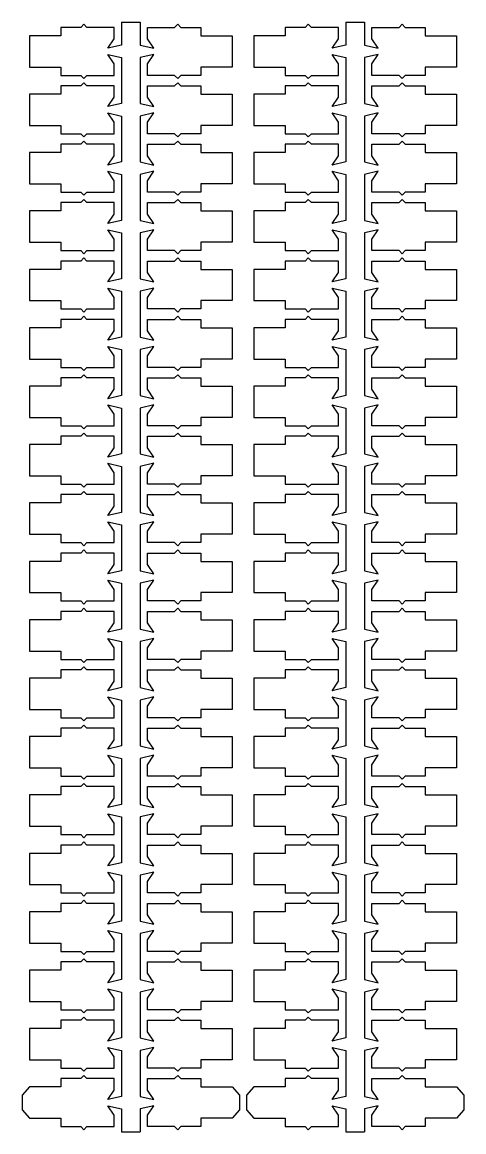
# Model space of a CAD drawing. Extents: x 0 to 42, y 0 to 106.
import ezdxf

# ---------------------------------------------------------------- set-up
doc = ezdxf.new("R2010")
doc.units = 0

# ---------------------------------------------------------------- blocks, each defined once
blk = doc.blocks.new('stem_bump')
for points in [[(-0.9, 2.8, 0), (-0.9, 0.6, 0), (-2.2, 0.3, 0), (-1.6, 1.2, 0), (-1.6, 2.3, 0), (-4.2, 2.3, 0), (-4.5, 2.6, 0), (-4.5, 2.6, 0), (-4.8, 2.3, 0), (-6.7, 2.3, 0), (-6.7, 1.5, 0), (-9.7, 1.5, 0), (-10.4, 0.7, 0), (-10.4, -0.7, 0), (-9.7, -1.5, 0), (-6.7, -1.5, 0), (-6.7, -2.3, 0), (-4.8, -2.3, 0), (-4.5, -2.6, 0), (-4.5, -2.6, 0), (-4.2, -2.3, 0), (-1.6, -2.3, 0), (-1.6, -1.2, 0), (-2.2, -0.3, 0), (-0.9, -0.6, 0), (-0.9, -2.8, 0)], [(0.9, 2.8, 0), (0.9, 0.6, 0), (2.2, 0.3, 0), (1.6, 1.2, 0), (1.6, 2.3, 0), (4.2, 2.3, 0), (4.5, 2.6, 0), (4.5, 2.6, 0), (4.8, 2.3, 0), (6.7, 2.3, 0), (6.7, 1.5, 0), (9.7, 1.5, 0), (10.4, 0.7, 0), (10.4, -0.7, 0), (9.7, -1.5, 0), (6.7, -1.5, 0), (6.7, -2.3, 0), (4.8, -2.3, 0), (4.5, -2.6, 0), (4.5, -2.6, 0), (4.2, -2.3, 0), (1.6, -2.3, 0), (1.6, -1.2, 0), (2.2, -0.3, 0), (0.9, -0.6, 0), (0.9, -2.8, 0)]]:
    blk.add_polyline3d(points)
blk = doc.blocks.new('stem')
for points in [[(-0.9, 2.8, 0), (-0.9, 0.6, 0), (-2.2, 0.3, 0), (-1.6, 1.2, 0), (-1.6, 2.3, 0), (-4.2, 2.3, 0), (-4.5, 2.6, 0), (-4.5, 2.6, 0), (-4.8, 2.3, 0), (-6.7, 2.3, 0), (-6.7, 1.5, 0), (-9.7, 1.5, 0), (-9.7, -1.5, 0), (-6.7, -1.5, 0), (-6.7, -2.3, 0), (-4.8, -2.3, 0), (-4.5, -2.6, 0), (-4.5, -2.6, 0), (-4.2, -2.3, 0), (-1.6, -2.3, 0), (-1.6, -1.2, 0), (-2.2, -0.3, 0), (-0.9, -0.6, 0), (-0.9, -2.8, 0)], [(0.9, 2.8, 0), (0.9, 0.6, 0), (2.2, 0.3, 0), (1.6, 1.2, 0), (1.6, 2.3, 0), (4.2, 2.3, 0), (4.5, 2.6, 0), (4.5, 2.6, 0), (4.8, 2.3, 0), (6.7, 2.3, 0), (6.7, 1.5, 0), (9.7, 1.5, 0), (9.7, -1.5, 0), (6.7, -1.5, 0), (6.7, -2.3, 0), (4.8, -2.3, 0), (4.5, -2.6, 0), (4.5, -2.6, 0), (4.2, -2.3, 0), (1.6, -2.3, 0), (1.6, -1.2, 0), (2.2, -0.3, 0), (0.9, -0.6, 0), (0.9, -2.8, 0)]]:
    blk.add_polyline3d(points)

msp = doc.modelspace()

# ---------------------------------------------------------------- linework, layer by layer
for p, q in [((9.5, 106.4), (11.3, 106.4)), ((31, 106.4), (32.8, 106.4)), ((9.5, 0), (11.3, 0)), ((31, 0), (32.8, 0))]:
    msp.add_line(p, q)

# ---------------------------------------------------------------- block references
for name, p in [('stem', (10.4, 103.6)), ('stem', (31.9, 103.6)), ('stem', (10.4, 98)), ('stem', (31.9, 98)), ('stem', (10.4, 92.4)), ('stem', (31.9, 92.4)), ('stem', (10.4, 86.8)), ('stem', (31.9, 86.8)), ('stem', (10.4, 81.2)), ('stem', (31.9, 81.2)), ('stem', (10.4, 75.6)), ('stem', (31.9, 75.6)), ('stem', (10.4, 70)), ('stem', (31.9, 70)), ('stem', (10.4, 64.4)), ('stem', (31.9, 64.4)), ('stem', (10.4, 58.8)), ('stem', (31.9, 58.8)), ('stem', (10.4, 53.2)), ('stem', (31.9, 53.2)), ('stem', (10.4, 47.6)), ('stem', (31.9, 47.6)), ('stem', (10.4, 42)), ('stem', (31.9, 42)), ('stem', (10.4, 36.4)), ('stem', (31.9, 36.4)), ('stem', (10.4, 30.8)), ('stem', (31.9, 30.8)), ('stem', (10.4, 25.2)), ('stem', (31.9, 25.2)), ('stem', (10.4, 19.6)), ('stem', (31.9, 19.6)), ('stem', (10.4, 14)), ('stem', (31.9, 14)), ('stem', (10.4, 8.4)), ('stem', (31.9, 8.4)), ('stem_bump', (10.4, 2.8)), ('stem_bump', (31.9, 2.8))]:
    msp.add_blockref(name, p)

doc.saveas('drawing.dxf')
